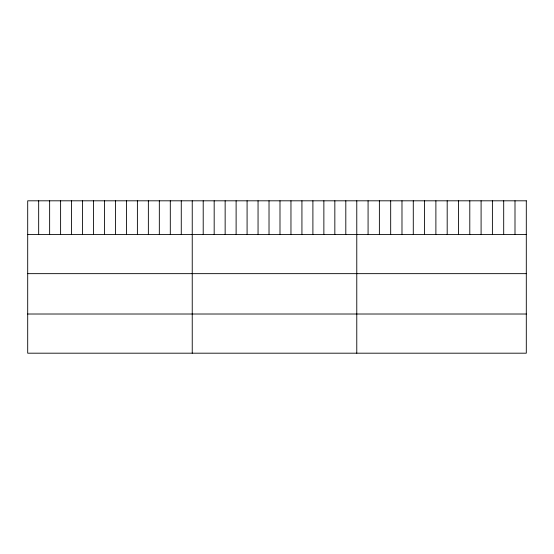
<?xml version="1.0" encoding="UTF-8"?>
<svg xmlns="http://www.w3.org/2000/svg" width="554" height="554" viewBox="0 0 554 554"><rect width="100%" height="100%" fill="white"/><g stroke="black" fill="none" stroke-linecap="round" stroke-linejoin="round"><path stroke-width="0.83" d="M27.7 234.481L526.3 234.481M27.7 273.655L526.3 273.655M27.7 314.014L526.3 314.014M514.998 200.811L514.998 234.481M503.697 200.811L503.697 234.481M492.395 200.811L492.395 234.481M481.094 200.811L481.094 234.481M469.792 200.811L469.792 234.481M458.49 200.811L458.49 234.481M447.189 200.811L447.189 234.481M435.887 200.811L435.887 234.481M424.586 200.811L424.586 234.481M413.284 200.811L413.284 234.481M401.982 200.811L401.982 234.481M390.681 200.811L390.681 234.481M379.379 200.811L379.379 234.481M368.078 200.811L368.078 234.481M356.776 200.811L356.776 353.189M345.807 200.811L345.807 234.481M334.838 200.811L334.838 234.481M323.868 200.811L323.868 234.481M312.899 200.811L312.899 234.481M301.93 200.811L301.93 234.481M290.961 200.811L290.961 234.481M279.992 200.811L279.992 234.481M269.022 200.811L269.022 234.481M258.053 200.811L258.053 234.481M247.084 200.811L247.084 234.481M236.115 200.811L236.115 234.481M225.146 200.811L225.146 234.481M214.176 200.811L214.176 234.481M203.207 200.811L203.207 234.481M192.238 200.811L192.238 353.189M181.269 200.811L181.269 234.481M170.3 200.811L170.3 234.481M159.33 200.811L159.33 234.481M148.361 200.811L148.361 234.481M137.392 200.811L137.392 234.481M126.423 200.811L126.423 234.481M115.454 200.811L115.454 234.481M104.484 200.811L104.484 234.481M93.515 200.811L93.515 234.481M82.546 200.811L82.546 234.481M71.577 200.811L71.577 234.481M60.608 200.811L60.608 234.481M49.638 200.811L49.638 234.481M38.669 200.811L38.669 234.481M526.3 200.811L27.7 200.811L27.7 353.189L526.3 353.189L526.3 200.811"/></g></svg>
